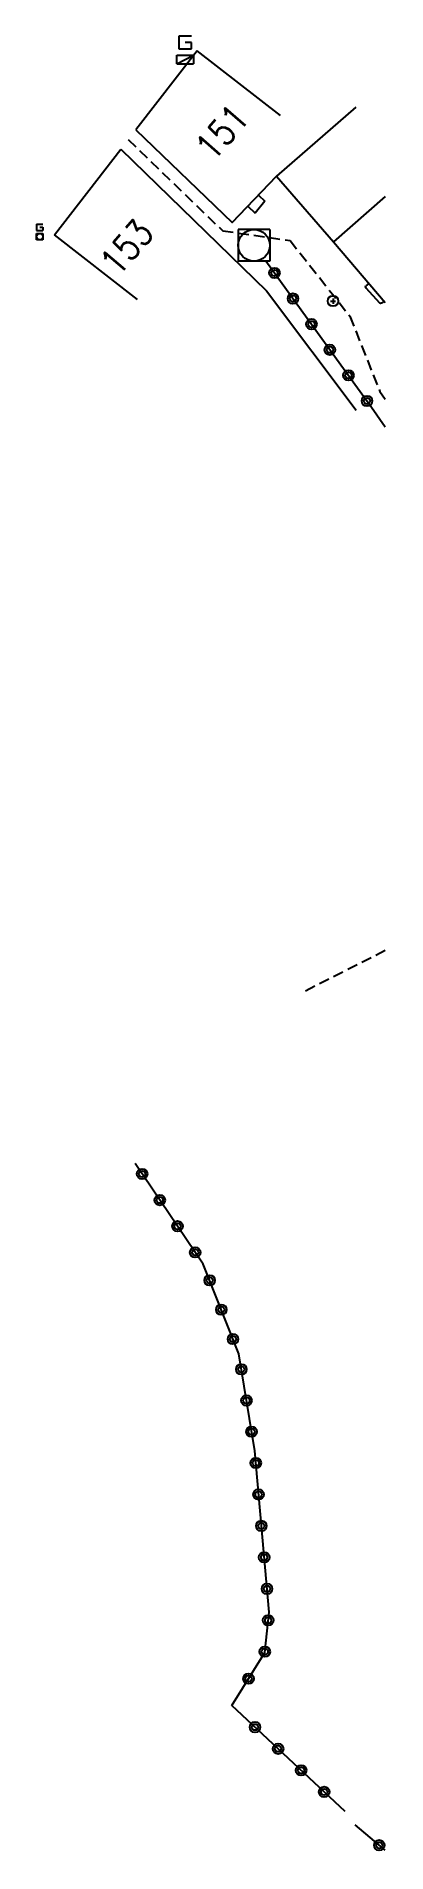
# Model space of a CAD drawing. Header units: millimetres. Extents: x 136890 to 137000, y 128431 to 128739.
# Drawn here: x 136983.4 to 137000.1, y 128431.4 to 128517.6 of the extents above; entities outside this region: 2.
import ezdxf
from ezdxf.enums import TextEntityAlignment as Align

# ---------------------------------------------------------------- set-up
doc = ezdxf.new("R2010")
doc.units = ezdxf.units.MM
doc.linetypes.add('DASHED', pattern=[0.75, 0.5, -0.25])
doc.layers.get('0').update_dxf_attribs({"linetype": 'CONTINUOUS'})
for name, color, linetype in [('w0001', 6, 'DASHED'), ('w0100', 7, 'CONTINUOUS'), ('w0106', 7, 'CONTINUOUS'), ('w0112', 1, 'DASHED'), ('w0322', 7, 'CONTINUOUS'), ('w0420', 7, 'CONTINUOUS'), ('w0425', 7, 'CONTINUOUS'), ('w0432', 7, 'CONTINUOUS'), ('w0856', 7, 'CONTINUOUS'), ('w0980', 7, 'CONTINUOUS'), ('w0991', 7, 'CONTINUOUS'), ('w1102', 7, 'CONTINUOUS'), ('w1338', 7, 'CONTINUOUS')]:
    doc.layers.add(name, color=color, linetype=linetype)
doc.styles.get("Standard").update_dxf_attribs({"font": 'romans.shx', "width": 0.85})

# ---------------------------------------------------------------- blocks, each defined once
blk = doc.blocks.new('T856')
for p, q in [((-0.125, 0), (0.125, 0)), ((0, 0.125), (0, -0.125))]:
    blk.add_line(p, q)
blk.add_ellipse((0, 0), major_axis=(-0.177, 0.177), ratio=1, start_param=3.926991, end_param=10.210176)
blk = doc.blocks.new('T420')
for p, q in [((0.75, 0.75), (-0.75, 0.75)), ((-0.75, 0.75), (-0.75, -0.75)), ((0.75, 0.75), (0.75, -0.75)), ((0.75, -0.75), (-0.75, -0.75))]:
    blk.add_line(p, q)
blk.add_ellipse((0, 0), major_axis=(-0.53, 0.53), ratio=1, start_param=3.926991, end_param=10.210176)
blk = doc.blocks.new('T432')
for p, q in [((0.3, 1.1), (-0.3, 1.1)), ((-0.3, 1.1), (-0.3, 0.5)), ((-0.4, 0.2), (0.4, 0.2)), ((-0.4, -0.2), (-0.4, 0.2)), ((-0.4, -0.2), (0.4, 0.2)), ((-0.3, 0.5), (0.3, 0.5)), ((0.3, 0.8), (0, 0.8)), ((0.3, 0.5), (0.3, 0.8)), ((0.4, 0.2), (0.4, -0.2)), ((-0.4, -0.2), (0.4, -0.2))]:
    blk.add_line(p, q)
blk = doc.blocks.new('T425')
for p, q in [((-0.15, 0.6), (0.15, 0.6)), ((-0.15, 0.6), (-0.15, 0.3)), ((-0.15, 0.3), (0.15, 0.3)), ((-0.15, 0.15), (0.15, 0.15)), ((-0.15, -0.15), (-0.15, 0.15)), ((0, 0.45), (0.15, 0.45)), ((0.15, 0.45), (0.15, 0.3)), ((0.15, 0.15), (0.15, -0.15)), ((0.15, -0.15), (-0.15, -0.15))]:
    blk.add_line(p, q)
blk.add_ellipse((0, 0), major_axis=(-0.106, 0.106), ratio=1, start_param=3.926991, end_param=10.210176)
blk = doc.blocks.new('t322o')
at = {"color": 0, "linetype": 'Continuous'}
for radius in [0.25, 0.15]:
    blk.add_circle((0, 0), radius, dxfattribs=at)

msp = doc.modelspace()

# ---------------------------------------------------------------- linework, layer by layer
at = {"layer": 'w0001'}
msp.add_lwpolyline([(136987.795, 128512.737), (136992.28, 128508.406), (136995.481, 128507.946), (136998.322, 128504.348), (136999.742, 128500.776), (137000, 128500.405)], dxfattribs=at)
at = {"layer": 'w0100'}
for points in [[(136991.074, 128516.951), (136988.152, 128513.199)], [(136988.152, 128513.199), (136992.737, 128508.798), (136994.836, 128510.994), (136997.536, 128507.887)], [(136984.29, 128508.214), (136987.439, 128512.274)], [(136987.439, 128512.274), (136994.358, 128505.551), (136998.627, 128499.883)], [(136997.536, 128507.887), (137000, 128505)]]:
    msp.add_lwpolyline(points, dxfattribs=at)
at = {"layer": 'w0106'}
for points in [[(136993.478, 128509.572), (136993.816, 128509.249)], [(136994.276, 128509.813), (136993.816, 128509.249)], [(136993.979, 128510.097), (136994.276, 128509.813)], [(136999.226, 128505.907), (136999.084, 128505.786)], [(136999.821, 128504.963), (136999.773, 128504.946), (136999.744, 128504.969), (136999.089, 128505.687), (136999.064, 128505.754), (136999.084, 128505.786)], [(136999.943, 128505.067), (136999.821, 128504.963)]]:
    msp.add_lwpolyline(points, dxfattribs=at)
at = {"layer": 'w0112'}
msp.add_lwpolyline([(137000, 128474.229), (136996.205, 128472.305)], dxfattribs=at)
at = {"layer": 'w0322'}
for points in [[(136994.324, 128506.98), (136997.683, 128502.324), (136999.35, 128500.03), (137000, 128499.101)], [(136998.095, 128433.356), (136992.72, 128438.383)], [(137000, 128431.514), (136998.568, 128432.716)]]:
    msp.add_lwpolyline(points, dxfattribs=at)
at = {"layer": 'w1102'}
for points in [[(136995.019, 128513.878), (136991.074, 128516.951)], [(136998.61, 128514.273), (136994.836, 128510.994)], [(137000, 128510.029), (136997.536, 128507.887)], [(136988.241, 128505.149), (136984.29, 128508.214)]]:
    msp.add_lwpolyline(points, dxfattribs=at)
at = {"layer": 'w1338'}
msp.add_lwpolyline([(136992.72, 128438.383), (136994.275, 128440.902), (136994.483, 128442.814), (136993.802, 128450.477), (136993.048, 128455.079), (136991.357, 128459.341), (136988.118, 128464.121)], dxfattribs=at)

# ---------------------------------------------------------------- block references
at = {"layer": 'w0322'}
for p, rotation in [((136994.74, 128506.404), 305.8118185186168), ((136995.618, 128505.187), 305.8118185186168), ((136996.496, 128503.971), 305.8118185186168), ((136997.373, 128502.754), 305.8118185186168), ((136998.253, 128501.54), 305.993937896005), ((136999.135, 128500.326), 305.993937896005), ((136993.816, 128437.358), 136.91547043042), ((136994.911, 128436.334), 136.91547043042), ((136996.007, 128435.309), 136.91547043042), ((136997.102, 128434.284), 136.91547043042), ((136999.717, 128431.752), 139.9662476962292)]:
    msp.add_blockref('t322o', p, dxfattribs=dict(at, rotation=rotation))
at = {"layer": 'w0420'}
msp.add_blockref('T420', (136993.772, 128507.716), dxfattribs=at)
at = {"layer": 'w0425'}
msp.add_blockref('T425', (136983.595, 128508.126), dxfattribs=at)
at = {"layer": 'w0432'}
msp.add_blockref('T432', (136990.497, 128516.538), dxfattribs=at)
at = {"layer": 'w0856'}
msp.add_blockref('T856', (136997.52, 128505.069), dxfattribs=at)
at = {"layer": 'w1338'}
for p, rotation in [((136988.454, 128463.625), 124.1182654317208), ((136989.295, 128462.383), 124.1182654317208), ((136990.137, 128461.141), 124.1182654317208), ((136990.978, 128459.9), 124.1182654317208), ((136991.661, 128458.574), 111.6434321961373), ((136992.214, 128457.18), 111.6434321961373), ((136992.768, 128455.785), 111.6434321961373), ((136993.167, 128454.349), 99.30245611833334), ((136993.41, 128452.868), 99.30245611833334), ((136993.652, 128451.388), 99.30245611833334), ((136993.853, 128449.903), 95.07815557803592), ((136993.985, 128448.408), 95.07815557803592), ((136994.118, 128446.914), 95.07815557803592), ((136994.251, 128445.42), 95.07815557803592), ((136994.384, 128443.926), 95.07815557803592), ((136994.441, 128442.433), 83.79556689045971), ((136994.279, 128440.942), 83.79556689045971), ((136993.508, 128439.659), 58.32329418237588)]:
    msp.add_blockref('t322o', p, dxfattribs=dict(at, rotation=rotation))

# ---------------------------------------------------------------- texts
at = {"layer": 'w0980'}
for p in [(136941.357, 128737.537), (136889.815, 128486.203)]:
    msp.add_text('LA LOUVIERE (LA LOUVIERE)', height=2, dxfattribs=at).set_placement(p, align=Align.MIDDLE_LEFT)
at = {"layer": 'w0991', "width": 0.85}
for s, rotation, p in [('151', 49.13463, (136992.719, 128512.68)), ('153', 49.25823, (136988.191, 128507.22))]:
    msp.add_text(s, height=1.25, rotation=rotation, dxfattribs=at).set_placement(p, align=Align.CENTER)

doc.saveas('drawing.dxf')
